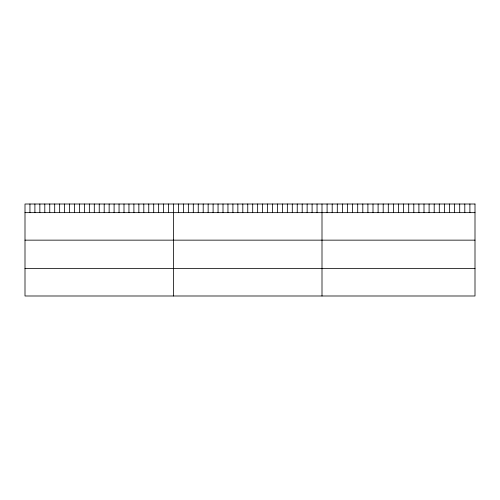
<?xml version="1.0" encoding="UTF-8"?>
<svg xmlns="http://www.w3.org/2000/svg" width="500" height="500" viewBox="0 0 500 500"><rect width="100%" height="100%" fill="white"/><g stroke="black" fill="none" stroke-linecap="round" stroke-linejoin="round"><path stroke-width="0.75" d="M25 212.65L475 212.65M25 240.15L475 240.15M25 268.488L475 268.488M469.9 204.006L469.9 212.65M464.8 204.006L464.8 212.65M459.7 204.006L459.7 212.65M454.6 204.006L454.6 212.65M449.5 204.006L449.5 212.65M444.4 204.006L444.4 212.65M439.3 204.006L439.3 212.65M434.2 204.006L434.2 212.65M429.1 204.006L429.1 212.65M424 204.006L424 212.65M418.9 204.006L418.9 212.65M413.8 204.006L413.8 212.65M408.7 204.006L408.7 212.65M403.6 204.006L403.6 212.65M398.5 204.006L398.5 212.65M393.4 204.006L393.4 212.65M388.3 204.006L388.3 212.65M383.2 204.006L383.2 212.65M378.1 204.006L378.1 212.65M373 204.006L373 212.65M367.9 204.006L367.9 212.65M362.8 204.006L362.8 212.65M357.7 204.006L357.7 212.65M352.6 204.006L352.6 212.65M347.5 204.006L347.5 212.65M342.4 204.006L342.4 212.65M337.3 204.006L337.3 212.65M332.2 204.006L332.2 212.65M327.1 204.006L327.1 212.65M322 204.006L322 295.994M317.05 204.006L317.05 212.65M312.1 204.006L312.1 212.65M307.15 204.006L307.15 212.65M302.2 204.006L302.2 212.65M297.25 204.006L297.25 212.65M292.3 204.006L292.3 212.65M287.35 204.006L287.35 212.65M282.4 204.006L282.4 212.65M277.45 204.006L277.45 212.65M272.5 204.006L272.5 212.65M267.55 204.006L267.55 212.65M262.6 204.006L262.6 212.65M257.65 204.006L257.65 212.65M252.7 204.006L252.7 212.65M247.75 204.006L247.75 212.65M242.8 204.006L242.8 212.65M237.85 204.006L237.85 212.65M232.9 204.006L232.9 212.65M227.95 204.006L227.95 212.65M223 204.006L223 212.65M218.05 204.006L218.05 212.65M213.1 204.006L213.1 212.65M208.15 204.006L208.15 212.65M203.2 204.006L203.2 212.65M198.25 204.006L198.25 212.65M193.3 204.006L193.3 212.65M188.35 204.006L188.35 212.65M183.4 204.006L183.4 212.65M178.45 204.006L178.45 212.65M173.5 204.006L173.5 295.994M168.55 204.006L168.55 212.65M163.6 204.006L163.6 212.65M158.65 204.006L158.65 212.65M153.7 204.006L153.7 212.65M148.75 204.006L148.75 212.65M143.8 204.006L143.8 212.65M138.85 204.006L138.85 212.65M133.9 204.006L133.9 212.65M128.95 204.006L128.95 212.65M124 204.006L124 212.65M119.05 204.006L119.05 212.65M114.1 204.006L114.1 212.65M109.15 204.006L109.15 212.65M104.2 204.006L104.2 212.65M99.25 204.006L99.25 212.65M94.3 204.006L94.3 212.65M89.35 204.006L89.35 212.65M84.4 204.006L84.4 212.65M79.45 204.006L79.45 212.65M74.5 204.006L74.5 212.65M69.55 204.006L69.55 212.65M64.6 204.006L64.6 212.65M59.65 204.006L59.65 212.65M54.7 204.006L54.7 212.65M49.75 204.006L49.75 212.65M44.8 204.006L44.8 212.65M39.85 204.006L39.85 212.65M34.9 204.006L34.9 212.65M29.95 204.006L29.95 212.65M475 204.006L25 204.006L25 295.994L475 295.994L475 204.006"/></g></svg>
